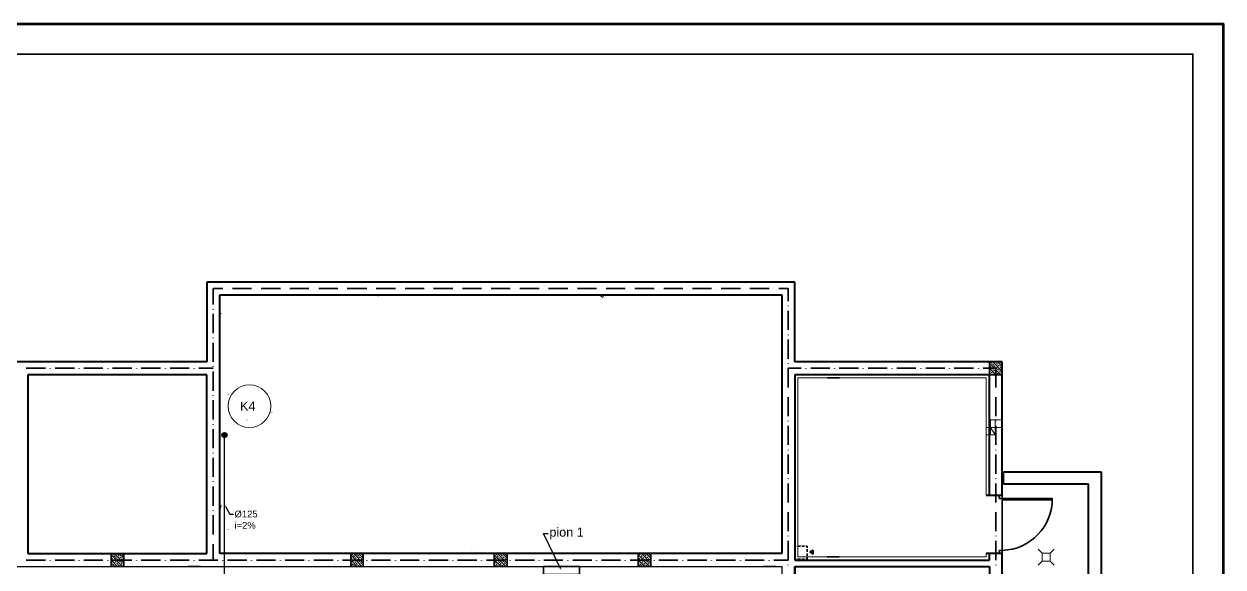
# Model space of a CAD drawing. Header units: millimetres. Extents: x 135 to 13042, y 991 to 8969.
# Drawn here: x 4991 to 6986, y 3076 to 3979 of the extents above; entities that cross this region are included whole.
import ezdxf
from ezdxf import colors
from ezdxf.entities.mleader import LeaderData, LeaderLine
from ezdxf.math import Vec2, Vec3

# ---------------------------------------------------------------- set-up
doc = ezdxf.new("R2010")
doc.units = ezdxf.units.MM
doc.layers.add('kanalizacja', color=7, linetype='Continuous', true_color=0xb06239)
doc.layers.add('kanalizacja średnice', color=7, linetype='Continuous', true_color=0xb06239)
doc.layers.add('PDF _Geometria', color=7, linetype='Continuous')
doc.styles.add('numery działek', font='arial.ttf', dxfattribs={"height": 15})
doc.styles.get("Standard").update_dxf_attribs({"font": 'arial.ttf'})

msp = doc.modelspace()

# ---------------------------------------------------------------- hatches: boundary and pattern name
at = {"layer": 'kanalizacja', "lineweight": 25}
h = msp.add_hatch(color=256, dxfattribs=at)
h.dxf.hatch_style = 1
h.paths.add_polyline_path([(5324.5, 3300, 0.414214), (5320.2, 3295.7, 0.414214), (5324.5, 3291.4), (5324.5, 3295.7)])
h.paths.add_polyline_path([(5324.5, 3300), (5324.5, 3295.7), (5324.5, 3291.4, 0.414214), (5328.8, 3295.7, 0.414214)])

# ---------------------------------------------------------------- linework, layer by layer
for p, q in [((4657.5, 3077.3), (6251.8, 3077.3)), ((5915.3, 3077.3), (5870.3, 3077.3)), ((6251.8, 3077.3), (6251.8, 2487.4))]:
    msp.add_line(p, q)
at = {"linetype": 'ByBlock', "lineweight": 70}
msp.add_lwpolyline([(1385.8, 3979.2), (6985.8, 3979.2), (6985.8, 1879.2), (1385.8, 1879.2)], close=True, dxfattribs=at)
at = {"linetype": 'ByBlock', "lineweight": 35}
msp.add_lwpolyline([(1485.8, 3929.2), (1485.8, 1929.2), (6935.8, 1929.2), (6935.8, 3929.2)], close=True, dxfattribs=at)
at = {"lineweight": 35}
msp.add_lwpolyline([(5855.3, 3077.3), (5915.3, 3077.3), (5915.3, 3063.8), (5855.3, 3063.8)], close=True, dxfattribs=at)
at = {"layer": 'kanalizacja', "lineweight": 25}
msp.add_line((5324.5, 2965.2), (5324.5, 3295.7), dxfattribs=at)
msp.add_circle((5324.5, 3295.7), 4.32, dxfattribs=at)
at = {"layer": 'PDF _Geometria', "lineweight": 40}
for p, q in [((6273.2, 3550.1), (5295.3, 3550.1)), ((5295.3, 3550.1), (5295.3, 3417.4)), ((6273.2, 3417.4), (6273.2, 3550.1)), ((5316.7, 3098.6), (5316.7, 3529.1)), ((5316.7, 3529.1), (6251.8, 3529.1)), ((6251.8, 3529.1), (6251.8, 3098.6)), ((5295.3, 3417.4), (4678.8, 3417.4)), ((6618.6, 3417.4), (6273.2, 3417.4)), ((6618.6, 3234.7), (6618.6, 3417.4)), ((4997.6, 3396), (4997.6, 3098.6)), ((5295.3, 3396), (4997.6, 3396)), ((5295.3, 3098.6), (5295.3, 3396)), ((6597.2, 3396), (6273.2, 3396)), ((6273.2, 3396), (6273.2, 3087.8)), ((6597.2, 3195.8), (6597.2, 3396)), ((6618.6, 3195.8), (6618.6, 3234.7)), ((6620.4, 3213.8), (6620.4, 3234.7)), ((6620.4, 3234.7), (6783.2, 3234.7)), ((6783.2, 3234.7), (6783.2, 2799)), ((6762.1, 3213.8), (6620.4, 3213.8)), ((6762.1, 2805), (6762.1, 3213.8)), ((6591.9, 3195.8), (6618.6, 3195.8)), ((4997.6, 3098.6), (5295.3, 3098.6)), ((6251.8, 3098.6), (5316.7, 3098.6)), ((6618.6, 3098.6), (6591.9, 3098.6)), ((6597.2, 3087.8), (6597.2, 3098.6)), ((6618.6, 3063), (6618.6, 3098.6)), ((6273.2, 3087.8), (6597.2, 3087.8)), ((6273.2, 3077.3), (6597.2, 3077.3)), ((6273.2, 3064.1), (6273.2, 3077.3)), ((6273.2, 3077.3), (6273.2, 2917.9)), ((6597.2, 3077.3), (6597.2, 3063))]:
    msp.add_line(p, q, dxfattribs=at)
at = {"layer": 'PDF _Geometria', "lineweight": 35}
for p, q in [((5305.8, 3513), (5305.8, 3539.6)), ((5305.8, 3539.6), (5321.9, 3539.6)), ((5329.8, 3539.6), (5329.8, 3539.2)), ((5369.5, 3539.6), (5337.7, 3539.6)), ((5377.8, 3539.6), (5377.8, 3539.2)), ((5417.5, 3539.6), (5385.6, 3539.6)), ((5425.4, 3539.6), (5425.4, 3539.2)), ((5465.1, 3539.6), (5433.3, 3539.6)), ((5473.4, 3539.6), (5473.4, 3539.2)), ((5513.1, 3539.6), (5481.3, 3539.6)), ((5521, 3539.6), (5521, 3539.2)), ((5561.1, 3539.6), (5528.9, 3539.6)), ((5569, 3539.6), (5569, 3539.2)), ((5608.8, 3539.6), (5576.9, 3539.6)), ((5616.6, 3539.6), (5616.6, 3539.2)), ((5656.8, 3539.6), (5624.9, 3539.6)), ((5664.6, 3539.6), (5664.6, 3539.2)), ((5704.4, 3539.6), (5672.5, 3539.6)), ((5712.2, 3539.6), (5712.2, 3539.2)), ((5752.4, 3539.6), (5720.5, 3539.6)), ((5760.2, 3539.6), (5760.2, 3539.2)), ((5800, 3539.6), (5768.1, 3539.6)), ((5808.2, 3539.6), (5808.2, 3539.2)), ((5848, 3539.6), (5816.1, 3539.6)), ((5855.9, 3539.6), (5855.9, 3539.2)), ((5895.6, 3539.6), (5863.7, 3539.6)), ((5903.9, 3539.6), (5903.9, 3539.2)), ((5943.6, 3539.6), (5911.7, 3539.6)), ((5951.5, 3539.6), (5951.5, 3539.2)), ((5991.2, 3539.6), (5959.3, 3539.6)), ((5999.5, 3539.6), (5999.5, 3539.2)), ((6039.2, 3539.6), (6007.3, 3539.6)), ((6047.1, 3539.6), (6047.1, 3539.2)), ((6087.2, 3539.6), (6055.3, 3539.6)), ((6095.1, 3539.6), (6095.1, 3539.2)), ((6134.9, 3539.6), (6103, 3539.6)), ((6142.7, 3539.6), (6142.7, 3539.2)), ((6182.8, 3539.6), (6150.9, 3539.6)), ((6190.7, 3539.6), (6190.7, 3539.2)), ((6230.5, 3539.6), (6198.6, 3539.6)), ((6238.7, 3539.6), (6238.7, 3539.2)), ((6262.3, 3539.6), (6246.6, 3539.6)), ((6262.3, 3518.2), (6262.3, 3539.6)), ((6222.2, 3529.1), (6241.7, 3529.1)), ((5305.8, 3505.1), (5305.8, 3504.7)), ((5305.8, 3465.4), (5305.8, 3497.2)), ((6262.3, 3510.4), (6262.3, 3510)), ((6262.3, 3470.6), (6262.3, 3502.5)), ((5295.3, 3444), (5295.3, 3463.9)), ((5295.3, 3463.1), (5295.3, 3443.2)), ((5305.8, 3457.1), (5305.8, 3456.7)), ((5316.7, 3444), (5316.7, 3463.9)), ((5316.7, 3463.1), (5316.7, 3443.2)), ((6251.8, 3444), (6251.8, 3463.9)), ((6251.8, 3463.1), (6251.8, 3443.2)), ((6262.3, 3462.4), (6262.3, 3462)), ((6262.3, 3422.6), (6262.3, 3454.5)), ((6273.2, 3444), (6273.2, 3463.9)), ((6273.2, 3463.1), (6273.2, 3443.2)), ((5305.8, 3417.4), (5305.8, 3449.2)), ((5284, 3417.4), (5264.2, 3417.4)), ((5264.9, 3417.4), (5284.8, 3417.4)), ((6262.3, 3414.7), (6262.3, 3414.4)), ((6347.1, 3417.4), (6327.2, 3417.4)), ((6328, 3417.4), (6347.8, 3417.4)), ((6597.2, 3417.4), (6597.2, 3396)), ((6618.5, 3417.4), (6597.2, 3417.4)), ((6618.5, 3396), (6618.5, 3417.4)), ((4994.9, 3406.9), (5026.8, 3406.9)), ((5034.7, 3406.9), (5034.7, 3406.5)), ((5042.9, 3406.9), (5074.8, 3406.9)), ((5082.7, 3406.9), (5082.7, 3406.5)), ((5090.5, 3406.9), (5122.4, 3406.9)), ((5130.7, 3406.9), (5130.7, 3406.5)), ((5138.5, 3406.9), (5170.4, 3406.9)), ((5178.3, 3406.9), (5178.3, 3406.5)), ((5186.2, 3406.9), (5218, 3406.9)), ((5226.3, 3406.9), (5226.3, 3406.5)), ((5234.2, 3406.9), (5266, 3406.9)), ((5284, 3396), (5264.2, 3396)), ((5264.9, 3396), (5284.8, 3396)), ((5273.9, 3406.9), (5273.9, 3406.5)), ((5281.8, 3406.9), (5305.8, 3406.9)), ((5305.8, 3409.5), (5305.8, 3409.1)), ((5305.8, 3369.4), (5305.8, 3401.2)), ((6262.3, 3375), (6262.3, 3406.9)), ((6262.3, 3406.9), (6283.7, 3406.9)), ((6291.6, 3406.9), (6291.6, 3406.5)), ((6299.8, 3406.9), (6331.7, 3406.9)), ((6327.2, 3396), (6347.1, 3396)), ((6347.1, 3396), (6327.2, 3396)), ((6339.6, 3406.9), (6339.6, 3406.5)), ((6347.4, 3406.9), (6379.3, 3406.9)), ((6387.2, 3406.9), (6387.2, 3406.5)), ((6395.5, 3406.9), (6427.3, 3406.9)), ((6435.2, 3406.9), (6435.2, 3406.5)), ((6443, 3406.9), (6474.9, 3406.9)), ((6482.8, 3406.9), (6482.8, 3406.5)), ((6491.1, 3406.9), (6522.9, 3406.9)), ((6530.8, 3406.9), (6530.8, 3406.5)), ((6538.7, 3406.9), (6570.5, 3406.9)), ((6578.8, 3406.9), (6578.8, 3406.5)), ((6608, 3406.9), (6586.7, 3406.9)), ((6597.2, 3396), (6618.5, 3396)), ((6608, 3375), (6608, 3406.9)), ((6347.8, 3390.7), (6328, 3390.7)), ((6328, 3390.7), (6347.8, 3390.7)), ((5305.8, 3361.5), (5305.8, 3361.1)), ((5305.8, 3321.7), (5305.8, 3353.6)), ((6262.3, 3366.7), (6262.3, 3366.4)), ((6262.3, 3327), (6262.3, 3358.9)), ((6608, 3366.7), (6608, 3366.4)), ((6608, 3327), (6608, 3358.9)), ((5305.8, 3313.9), (5305.8, 3313.5)), ((6262.3, 3319.1), (6262.3, 3318.7)), ((6608, 3319.1), (6608, 3318.7)), ((5305.8, 3273.7), (5305.8, 3305.6)), ((6262.3, 3279.4), (6262.3, 3311.2)), ((6608, 3279.4), (6608, 3311.2)), ((6618.6, 3267.7), (6618.6, 3287.6)), ((5305.8, 3265.9), (5305.8, 3265.5)), ((5305.8, 3226.1), (5305.8, 3258)), ((6262.3, 3271.1), (6262.3, 3270.7)), ((6262.3, 3231.4), (6262.3, 3263.2)), ((6608, 3271.1), (6608, 3270.7)), ((6608, 3231.4), (6608, 3263.2)), ((5305.8, 3218.3), (5305.8, 3217.9)), ((6262.3, 3223.5), (6262.3, 3223.1)), ((6262.3, 3183.4), (6262.3, 3215.3)), ((6608, 3223.5), (6608, 3223.1)), ((6608, 3183.4), (6608, 3215.3)), ((5305.8, 3178.1), (5305.8, 3210)), ((6613.3, 3195.8), (6613.3, 3190.5)), ((6618.6, 3103.9), (6618.6, 3195.8)), ((6262.3, 3175.5), (6262.3, 3175.1)), ((6608, 3175.5), (6608, 3175.1)), ((6613.3, 3190.5), (6618.6, 3190.5)), ((6618.6, 3190.5), (6701.8, 3190.5)), ((6618.6, 3187.9), (6701.8, 3187.9)), ((5305.8, 3170.3), (5305.8, 3169.9)), ((5305.8, 3130.5), (5305.8, 3162.4)), ((6262.3, 3135.8), (6262.3, 3167.6)), ((6608, 3135.8), (6608, 3167.6)), ((5305.8, 3122.3), (5305.8, 3121.9)), ((5305.8, 3087.8), (5305.8, 3114.4)), ((6262.3, 3127.9), (6262.3, 3127.5)), ((6262.3, 3087.8), (6262.3, 3119.6)), ((6608, 3127.9), (6608, 3127.5)), ((6608, 3087.8), (6608, 3119.6)), ((5135.9, 3098.6), (5135.9, 3077.3)), ((5156.9, 3098.6), (5135.9, 3098.6)), ((5156.9, 3077.3), (5156.9, 3098.6)), ((5284, 3098.6), (5264.2, 3098.6)), ((5264.9, 3098.6), (5284.8, 3098.6)), ((5534.5, 3098.6), (5534.5, 3077.3)), ((5555.5, 3098.6), (5534.5, 3098.6)), ((5555.5, 3077.3), (5555.5, 3098.6)), ((5773.4, 3098.6), (5773.4, 3077.3)), ((5794.7, 3098.6), (5773.4, 3098.6)), ((5794.7, 3077.3), (5794.7, 3098.6)), ((6012.6, 3098.6), (6012.6, 3077.3)), ((6034, 3098.6), (6012.6, 3098.6)), ((6034, 3077.3), (6034, 3098.6)), ((6240.9, 3098.6), (6221.5, 3098.6)), ((6222.2, 3098.6), (6241.7, 3098.6)), ((6273.2, 3108), (6273.2, 3111)), ((6273.2, 3111), (6275.8, 3111)), ((6273.2, 3101.3), (6273.2, 3105.8)), ((6273.2, 3094.9), (6273.2, 3099)), ((6273.2, 3089.6), (6273.2, 3092.6)), ((6278.1, 3111), (6282.6, 3111)), ((6284.8, 3111), (6289.3, 3111)), ((6291.6, 3111), (6294.2, 3111)), ((6294.2, 3111), (6294.2, 3108)), ((6294.2, 3105.8), (6294.2, 3101.3)), ((6294.2, 3099), (6294.2, 3094.9)), ((6294.2, 3092.6), (6294.2, 3089.6)), ((6298.3, 3101.3), (6303.9, 3104.6)), ((6303.9, 3097.9), (6298.3, 3101.3)), ((6303.9, 3104.6), (6303.9, 3097.9)), ((6327.2, 3093.4), (6347.1, 3093.4)), ((6347.1, 3093.4), (6327.2, 3093.4)), ((6618.6, 3103.9), (6613.3, 3103.9)), ((6613.3, 3103.9), (6613.3, 3098.6)), ((6618.6, 3098.6), (6618.6, 3103.9)), ((4994.9, 3087.8), (5026.8, 3087.8)), ((5034.7, 3087.8), (5034.7, 3087.4)), ((5042.9, 3087.8), (5074.8, 3087.8)), ((5082.7, 3087.8), (5082.7, 3087.4)), ((5090.5, 3087.8), (5122.4, 3087.8)), ((5130.7, 3087.8), (5130.7, 3087.4)), ((5135.9, 3077.3), (5156.9, 3077.3)), ((5138.5, 3087.8), (5170.4, 3087.8)), ((5178.3, 3087.8), (5178.3, 3087.4)), ((5186.2, 3087.8), (5218, 3087.8)), ((5226.3, 3087.8), (5226.3, 3087.4)), ((5234.2, 3087.8), (5266, 3087.8)), ((5284, 3077.3), (5264.2, 3077.3)), ((5264.9, 3077.3), (5284.8, 3077.3)), ((5273.9, 3087.8), (5273.9, 3087.4)), ((5281.8, 3087.8), (5313.7, 3087.8)), ((5321.9, 3087.8), (5321.9, 3087.4)), ((5329.8, 3087.8), (5361.7, 3087.8)), ((5369.5, 3087.8), (5369.5, 3087.4)), ((5377.8, 3087.8), (5409.6, 3087.8)), ((5417.5, 3087.8), (5417.5, 3087.4)), ((5425.4, 3087.8), (5457.3, 3087.8)), ((5465.1, 3087.8), (5465.1, 3087.4)), ((5473.4, 3087.8), (5505.3, 3087.8)), ((5513.1, 3087.8), (5513.1, 3087.4)), ((5521, 3087.8), (5552.9, 3087.8)), ((5534.5, 3077.3), (5555.5, 3077.3)), ((5561.1, 3087.8), (5561.1, 3087.4)), ((5569, 3087.8), (5600.9, 3087.8)), ((5608.8, 3087.8), (5608.8, 3087.4)), ((5616.6, 3087.8), (5648.5, 3087.8)), ((5656.8, 3087.8), (5656.8, 3087.4)), ((5664.6, 3087.8), (5696.5, 3087.8)), ((5704.4, 3087.8), (5704.4, 3087.4)), ((5712.2, 3087.8), (5744.1, 3087.8)), ((5752.4, 3087.8), (5752.4, 3087.4)), ((5760.2, 3087.8), (5792.1, 3087.8)), ((5773.4, 3077.3), (5794.7, 3077.3)), ((5800, 3087.8), (5800, 3087.4)), ((5808.2, 3087.8), (5840.1, 3087.8)), ((5848, 3087.8), (5848, 3087.4)), ((5855.9, 3087.8), (5887.7, 3087.8)), ((5875, 3077.3), (5894.9, 3077.3)), ((5895.6, 3087.8), (5895.6, 3087.4)), ((5903.9, 3087.8), (5935.7, 3087.8)), ((5943.6, 3087.8), (5943.6, 3087.4)), ((5951.5, 3087.8), (5983.3, 3087.8)), ((5991.2, 3087.8), (5991.2, 3087.4)), ((5999.5, 3087.8), (6031.3, 3087.8)), ((6012.6, 3077.3), (6034, 3077.3)), ((6039.2, 3087.8), (6039.2, 3087.4)), ((6047.1, 3087.8), (6079, 3087.8)), ((6087.2, 3087.8), (6087.2, 3087.4)), ((6095.1, 3087.8), (6127, 3087.8)), ((6134.9, 3087.8), (6134.9, 3087.4)), ((6142.7, 3087.8), (6174.6, 3087.8)), ((6182.8, 3087.8), (6182.8, 3087.4)), ((6190.7, 3087.8), (6222.6, 3087.8)), ((6240.9, 3077.3), (6221.5, 3077.3)), ((6222.2, 3077.3), (6241.7, 3077.3)), ((6230.5, 3087.8), (6230.5, 3087.4)), ((6238.7, 3087.8), (6262.3, 3087.8)), ((6262.3, 3079.9), (6262.3, 3079.5)), ((6275.8, 3089.6), (6273.2, 3089.6)), ((6282.6, 3089.6), (6278.1, 3089.6)), ((6289.3, 3089.6), (6284.8, 3089.6)), ((6294.2, 3089.6), (6291.6, 3089.6)), ((6347.1, 3087.8), (6327.2, 3087.8)), ((6347.1, 3077.3), (6327.2, 3077.3)), ((6328, 3087.8), (6347.8, 3087.8)), ((6328, 3077.3), (6347.8, 3077.3)), ((6608, 3079.9), (6608, 3079.5))]:
    msp.add_line(p, q, dxfattribs=at)
at = {"layer": 'PDF _Geometria', "lineweight": 5}
for p, q in [((5580.3, 3527.2), (5580.3, 3526.8)), ((5947.7, 3529.1), (5954.1, 3524.6)), ((5952.6, 3525.4), (5952.6, 3525)), ((5954.1, 3524.6), (5955.6, 3529.1)), ((5318.9, 3497.6), (5318.9, 3497.2)), ((5316.7, 3438.7), (5316.7, 3438.4)), ((6616.3, 3396), (6597.2, 3415.1)), ((6600.9, 3415.1), (6599, 3417)), ((6603.9, 3412.1), (6602, 3414.4)), ((6618.6, 3401.6), (6602.8, 3417.4)), ((6606.9, 3409.1), (6605, 3411.4)), ((6608, 3416.2), (6606.5, 3417.4)), ((6610.7, 3413.2), (6608.8, 3415.1)), ((6618.6, 3409.5), (6610.7, 3417.4)), ((6613.7, 3410.2), (6611.8, 3412.1)), ((6614.8, 3417), (6614.4, 3417.4)), ((6617.8, 3414.4), (6615.6, 3416.2)), ((6618.6, 3417.4), (6618.6, 3417)), ((5245.4, 3395.2), (5245.4, 3394.9)), ((6608.4, 3396), (6597.2, 3407.2)), ((6599, 3401.6), (6597.2, 3403.1)), ((6600.5, 3396), (6597.2, 3399.4)), ((6600.2, 3408.4), (6597.9, 3410.2)), ((6602, 3398.6), (6600.2, 3400.5)), ((6603.1, 3405.4), (6600.9, 3407.2)), ((6604.3, 3396), (6603.1, 3397.5)), ((6605.8, 3402.4), (6603.9, 3404.2)), ((6608.8, 3399.4), (6606.9, 3401.6)), ((6609.9, 3406.5), (6608, 3408.4)), ((6611.8, 3396.7), (6609.9, 3398.6)), ((6612.9, 3403.5), (6610.7, 3405.4)), ((6615.6, 3400.5), (6613.7, 3402.4)), ((6616.7, 3407.2), (6614.8, 3409.1)), ((6618.6, 3397.9), (6616.7, 3399.4)), ((6618.6, 3405.4), (6617.8, 3406.5)), ((5375.2, 3372.7), (5375.2, 3372.4)), ((6248.1, 3375), (6248.1, 3374.6)), ((5330.9, 3363), (5330.9, 3362.6)), ((5403.3, 3333), (5403.3, 3332.6)), ((5362, 3321), (5362, 3320.6)), ((5328.7, 3303), (5328.7, 3302.6)), ((5323.8, 3257.2), (5323.8, 3256.9)), ((5327.5, 3230.3), (5327.5, 3229.9)), ((5316.7, 3177.4), (5319.3, 3178.5)), ((5319.3, 3178.5), (5316.7, 3170.3)), ((5330.5, 3138.8), (5330.5, 3138.4)), ((5154.7, 3077.3), (5135.9, 3096.4)), ((5139.7, 3096.4), (5137.8, 3098.3)), ((5142.7, 3093.4), (5140.4, 3095.3)), ((5156.9, 3082.9), (5141.2, 3098.6)), ((5145.3, 3090.4), (5143.4, 3092.3)), ((5146.4, 3097.1), (5145.3, 3098.6)), ((5149.4, 3094.5), (5147.5, 3096.4)), ((5156.9, 3090.8), (5149, 3098.6)), ((5152.4, 3091.5), (5150.5, 3093.4)), ((5153.2, 3098.3), (5153.2, 3098.6)), ((5156.2, 3095.3), (5154.3, 3097.1)), ((5156.9, 3098.3), (5156.9, 3098.6)), ((5553.3, 3077.3), (5534.5, 3096.4)), ((5538.3, 3096.4), (5536.4, 3098.3)), ((5541.3, 3093.4), (5539, 3095.3)), ((5555.5, 3082.9), (5539.8, 3098.6)), ((5543.9, 3090.4), (5542, 3092.3)), ((5545, 3097.1), (5543.9, 3098.6)), ((5548, 3094.5), (5546.1, 3096.4)), ((5555.5, 3090.8), (5547.6, 3098.6)), ((5551, 3091.5), (5548.8, 3093.4)), ((5551.8, 3098.3), (5551.8, 3098.6)), ((5554.8, 3095.3), (5552.9, 3097.1)), ((5555.5, 3098.3), (5555.5, 3098.6)), ((5736.2, 3103.9), (5736.2, 3103.5)), ((5745.2, 3102.8), (5745.2, 3102.4)), ((5792.5, 3077.3), (5773.4, 3096.4)), ((5777.5, 3096.4), (5775.2, 3098.3)), ((5780.1, 3093.4), (5778.2, 3095.3)), ((5794.7, 3082.9), (5779, 3098.6)), ((5783.1, 3090.4), (5781.2, 3092.3)), ((5784.2, 3097.1), (5783.1, 3098.6)), ((5787.2, 3094.5), (5785, 3096.4)), ((5794.7, 3090.8), (5786.9, 3098.6)), ((5789.9, 3091.5), (5788, 3093.4)), ((5791, 3098.3), (5790.6, 3098.6)), ((5794, 3095.3), (5792.1, 3097.1)), ((5794.7, 3098.3), (5794.7, 3098.6)), ((5846.5, 3100.1), (5846.5, 3099.8)), ((5985.2, 3100.5), (5985.2, 3100.1)), ((6031.7, 3077.3), (6012.6, 3096.4)), ((6016.3, 3096.4), (6014.5, 3098.3)), ((6019.3, 3093.4), (6017.5, 3095.3)), ((6034, 3082.9), (6018.2, 3098.6)), ((6022.3, 3090.4), (6020.5, 3092.3)), ((6023.5, 3097.1), (6022, 3098.6)), ((6026.1, 3094.5), (6024.2, 3096.4)), ((6034, 3090.8), (6026.1, 3098.6)), ((6029.1, 3091.5), (6027.2, 3093.4)), ((6030.2, 3098.3), (6029.8, 3098.6)), ((6033.2, 3095.3), (6031, 3097.1)), ((6034, 3098.3), (6034, 3098.6)), ((6151.7, 3098.6), (6150.9, 3098.6)), ((6212.1, 3100.5), (6212.1, 3100.1)), ((6238, 3100.5), (6238, 3100.1)), ((5146.8, 3077.3), (5135.9, 3088.5)), ((5137.8, 3082.5), (5135.9, 3084.4)), ((5138.9, 3077.3), (5135.9, 3080.6)), ((5138.5, 3089.6), (5136.7, 3091.5)), ((5140.4, 3079.5), (5138.5, 3081.8)), ((5141.5, 3086.6), (5139.7, 3088.5)), ((5143, 3077.3), (5141.5, 3078.8)), ((5144.5, 3083.6), (5142.7, 3085.5)), ((5147.5, 3080.6), (5145.3, 3082.5)), ((5148.3, 3087.4), (5146.4, 3089.6)), ((5150.5, 3077.6), (5148.3, 3079.5)), ((5151.3, 3084.8), (5149.4, 3086.6)), ((5154.3, 3081.8), (5152.4, 3083.6)), ((5155.4, 3088.5), (5153.2, 3090.4)), ((5156.9, 3078.8), (5155.4, 3080.6)), ((5156.9, 3086.6), (5156.2, 3087.4)), ((5545.4, 3077.3), (5534.5, 3088.5)), ((5536.4, 3082.5), (5534.5, 3084.4)), ((5537.5, 3077.3), (5534.5, 3080.6)), ((5537.1, 3089.6), (5535.3, 3091.5)), ((5539, 3079.5), (5537.1, 3081.8)), ((5540.1, 3086.6), (5538.3, 3088.5)), ((5541.6, 3077.3), (5540.1, 3078.8)), ((5543.1, 3083.6), (5541.3, 3085.5)), ((5546.1, 3080.6), (5543.9, 3082.5)), ((5546.9, 3087.4), (5545, 3089.6)), ((5545, 3087.8), (5545, 3087.4)), ((5548.8, 3077.6), (5546.9, 3079.5)), ((5549.9, 3084.8), (5548, 3086.6)), ((5552.9, 3081.8), (5551, 3083.6)), ((5554, 3088.5), (5551.8, 3090.4)), ((5555.5, 3078.8), (5554, 3080.6)), ((5555.5, 3086.6), (5554.8, 3087.4)), ((5784.6, 3077.3), (5773.4, 3088.5)), ((5775.2, 3082.5), (5773.4, 3084.4)), ((5776.7, 3077.3), (5773.4, 3080.6)), ((5776.4, 3089.6), (5774.5, 3091.5)), ((5778.2, 3079.5), (5776.4, 3081.8)), ((5779.4, 3086.6), (5777.5, 3088.5)), ((5780.9, 3077.3), (5779.4, 3078.8)), ((5782.4, 3083.6), (5780.1, 3085.5)), ((5785, 3080.6), (5783.1, 3082.5)), ((5786.1, 3087.4), (5784.2, 3089.6)), ((5784.2, 3087.8), (5784.2, 3087.4)), ((5788, 3077.6), (5786.1, 3079.5)), ((5789.1, 3084.8), (5787.2, 3086.6)), ((5792.1, 3081.8), (5789.9, 3083.6)), ((5792.9, 3088.5), (5791, 3090.4)), ((5794.7, 3078.8), (5792.9, 3080.6)), ((5794.7, 3086.6), (5794, 3087.4)), ((6023.8, 3077.3), (6012.6, 3088.5)), ((6014.5, 3082.5), (6012.6, 3084.4)), ((6016, 3077.3), (6012.6, 3080.6)), ((6015.6, 3089.6), (6013.3, 3091.5)), ((6017.5, 3079.5), (6015.6, 3081.8)), ((6018.6, 3086.6), (6016.3, 3088.5)), ((6019.7, 3077.3), (6018.6, 3078.8)), ((6021.2, 3083.6), (6019.3, 3085.5)), ((6024.2, 3080.6), (6022.3, 3082.5)), ((6025.3, 3087.4), (6023.5, 3089.6)), ((6023.5, 3087.8), (6023.5, 3087.4)), ((6027.2, 3077.6), (6025.3, 3079.5)), ((6028.3, 3084.8), (6026.1, 3086.6)), ((6031, 3081.8), (6029.1, 3083.6)), ((6032.1, 3088.5), (6030.2, 3090.4)), ((6034, 3078.8), (6032.1, 3080.6)), ((6034, 3086.6), (6033.2, 3087.4))]:
    msp.add_line(p, q, dxfattribs=at)
at = {"layer": 'PDF _Geometria', "lineweight": 9}
for p, q in [((6591.9, 3390.7), (6278.4, 3390.7)), ((6278.4, 3390.7), (6278.4, 3093.4)), ((6591.9, 3195.8), (6591.9, 3390.7)), ((6618.6, 3321), (6599, 3321)), ((6599, 3321), (6599, 3295.9)), ((6606.9, 3295.9), (6606.9, 3321)), ((6618.6, 3308.2), (6618.6, 3321)), ((6591.9, 3295.9), (6591.9, 3308.2)), ((6591.9, 3308.2), (6618.6, 3308.2)), ((6606.9, 3295.9), (6591.9, 3295.9)), ((6599, 3308.2), (6606.9, 3295.9)), ((6278.4, 3093.4), (6591.9, 3093.4)), ((6591.9, 3093.4), (6591.9, 3098.6)), ((6678.5, 3106.1), (6684.9, 3099.4)), ((6684.9, 3099.4), (6684.9, 3086.3)), ((6698.4, 3099.4), (6684.9, 3099.4)), ((6698.4, 3099.4), (6704.8, 3106.1)), ((6698.4, 3086.3), (6698.4, 3099.4)), ((6678.5, 3079.5), (6684.9, 3086.3)), ((6684.9, 3086.3), (6698.4, 3086.3)), ((6698.4, 3086.3), (6704.8, 3079.5))]:
    msp.add_line(p, q, dxfattribs=at)
msp.add_circle((5366.2, 3343.8), 35.5, dxfattribs=at)
at = {"layer": 'PDF _Geometria', "lineweight": 35}
msp.add_arc((6616, 3189.7), 85.8, 271.7285, 0.5494, dxfattribs=at)

# ---------------------------------------------------------------- texts
at = {"layer": 'kanalizacja', "lineweight": 25, "insert": (5350.5, 3351.3), "char_height": 15, "attachment_point": 1, "style": 'numery działek'}
msp.add_mtext_dynamic_manual_height_columns('K4', width=48.708, gutter_width=75, heights=[0], dxfattribs=at)

# ---------------------------------------------------------------- leaders
at = {"linetype": 'ByBlock', "lineweight": 35}
ml = msp.add_multileader_mtext('Standard', dxfattribs=at)
ml.set_content('pion 1', color=256)
ml.set_leader_properties()
ml.build(insert=Vec2(0, 0))
ctx = ml.context
ctx.base_point, ctx.char_height, ctx.plane_origin = Vec3(5863.1, 3132.2), 15, Vec3(5885.3, 3070.5)
notes = []
notes.append((ctx, [(0, (1, 1, 0), (5855.1, 3132.2), (1, 0), 8, [(0, [(5885.3, 3070.5)], 0, [])])]))
ctx.mtext.insert, ctx.mtext.flow_direction = Vec3(5865.1, 3141.8), 5
at = {"layer": 'kanalizacja średnice', "linetype": 'ByBlock', "lineweight": 35}
ml = msp.add_multileader_mtext('Standard', dxfattribs=at)
ml.set_content('%%C125\\Pi=2%', color=256)
ml.set_leader_properties()
ml.build(insert=Vec2(0, 0))
ml.multileader.update_dxf_attribs({"arrow_head_size": 3})
ctx = ml.context
ctx.base_point, ctx.char_height, ctx.arrow_head_size, ctx.landing_gap_size, ctx.plane_origin = Vec3(5339.7, 3164.2), 11.25, 3, 1.5, Vec3(5321.8, 3152.2)
notes.append((ctx, [(0, (1, 1, 0), (5333.7, 3164.2), (1, 0), 6, [(0, [(5324.5, 3179.6)], 0, [])])]))
ctx.mtext.insert, ctx.mtext.flow_direction = Vec3(5341.2, 3170), 5
for ctx, leaders in notes:
    for number, flags, end, landing, length, lines in leaders:
        leader = LeaderData()
        leader.index, (leader.has_last_leader_line, leader.has_dogleg_vector, leader.attachment_direction) = number, flags
        leader.last_leader_point, leader.dogleg_vector, leader.dogleg_length = Vec3(end), Vec3(landing), length
        for number, points, colour, breaks in lines:
            line = LeaderLine()
            line.index, line.vertices, line.color, line.breaks = number, Vec3.list(points), colors.encode_raw_color(colour), breaks
            leader.lines.append(line)
        ctx.leaders.append(leader)

doc.saveas('drawing.dxf')
